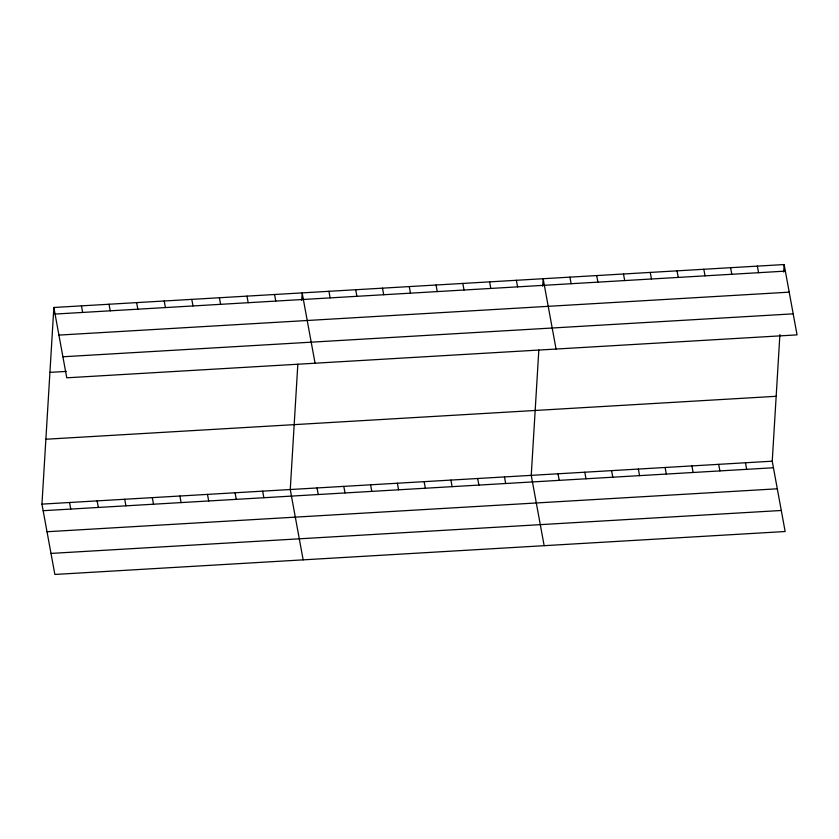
<?xml version="1.0" encoding="UTF-8"?>
<svg xmlns="http://www.w3.org/2000/svg" width="839" height="839" viewBox="0 0 839 839"><rect width="100%" height="100%" fill="white"/><g stroke="black" fill="none" stroke-linecap="round" stroke-linejoin="round"><path stroke-width="1.26" d="M779.903 334.583L772.237 461.188L785.147 531.517L54.86 574.453L41.95 504.124L53.853 307.483L784.14 264.547L797.05 334.876L66.763 377.812L53.853 307.483M297.835 364.21L290.252 489.525L303.152 559.854M301.704 300.372L302.155 292.884L315.065 363.214M538.827 350.041L531.244 475.356L544.154 545.686M542.697 286.204L543.148 278.716L556.058 349.045M783.689 272.035L784.14 264.547M55.059 314.059L785.346 271.123M58.919 335.097L789.216 292.161M62.904 356.774L793.191 313.838M49.931 372.38L66.229 371.415M45.883 439.237L776.169 396.302M41.95 504.124L772.237 461.188M43.156 510.699L773.443 467.763M47.015 531.737L777.302 488.801M51.001 553.415L781.287 510.479M757.365 266.12L758.571 272.696M730.591 267.693L731.797 274.269M745.462 462.761L746.668 469.347M703.816 269.267L705.022 275.853M718.687 464.334L719.893 470.92M677.031 270.84L678.237 277.426M691.902 465.918L693.108 472.493M650.256 272.423L651.463 278.999M665.128 467.491L666.334 474.066M623.482 273.996L624.688 280.572M638.353 469.064L639.559 475.64M596.707 275.57L597.913 282.145M611.579 470.637L612.785 477.213M569.922 277.143L571.128 283.718M584.793 472.21L586 478.786M558.019 473.783L559.225 480.359M516.373 280.289L517.579 286.865M489.598 281.862L490.805 288.438M504.47 476.93L505.676 483.516M462.813 283.435L464.019 290.021M477.685 478.503L478.891 485.089M436.039 285.008L437.245 291.594M450.91 480.086L452.116 486.662M409.264 286.592L410.47 293.168M424.135 481.659L425.342 488.235M382.49 288.165L383.696 294.741M397.361 483.233L398.567 489.808M355.705 289.738L356.911 296.314M370.576 484.806L371.782 491.381M328.93 291.311L330.136 297.887M343.801 486.379L345.007 492.954M317.027 487.952L318.233 494.528M274.563 294.51L275.769 301.086M246.981 296.125L248.187 302.711M262.659 491.151L263.865 497.726M219.388 297.751L220.594 304.326M235.067 492.776L236.273 499.352M191.795 299.376L193.001 305.952M207.485 494.391L208.691 500.967M164.213 300.991L165.419 307.577M179.892 496.017L181.098 502.592M136.621 302.617L137.827 309.192M152.299 497.642L153.516 504.218M109.028 304.242L110.245 310.818M124.717 499.257L125.923 505.833M81.446 305.857L82.652 312.444M97.125 500.883L98.331 507.459M69.543 502.509L70.749 509.084"/></g></svg>
